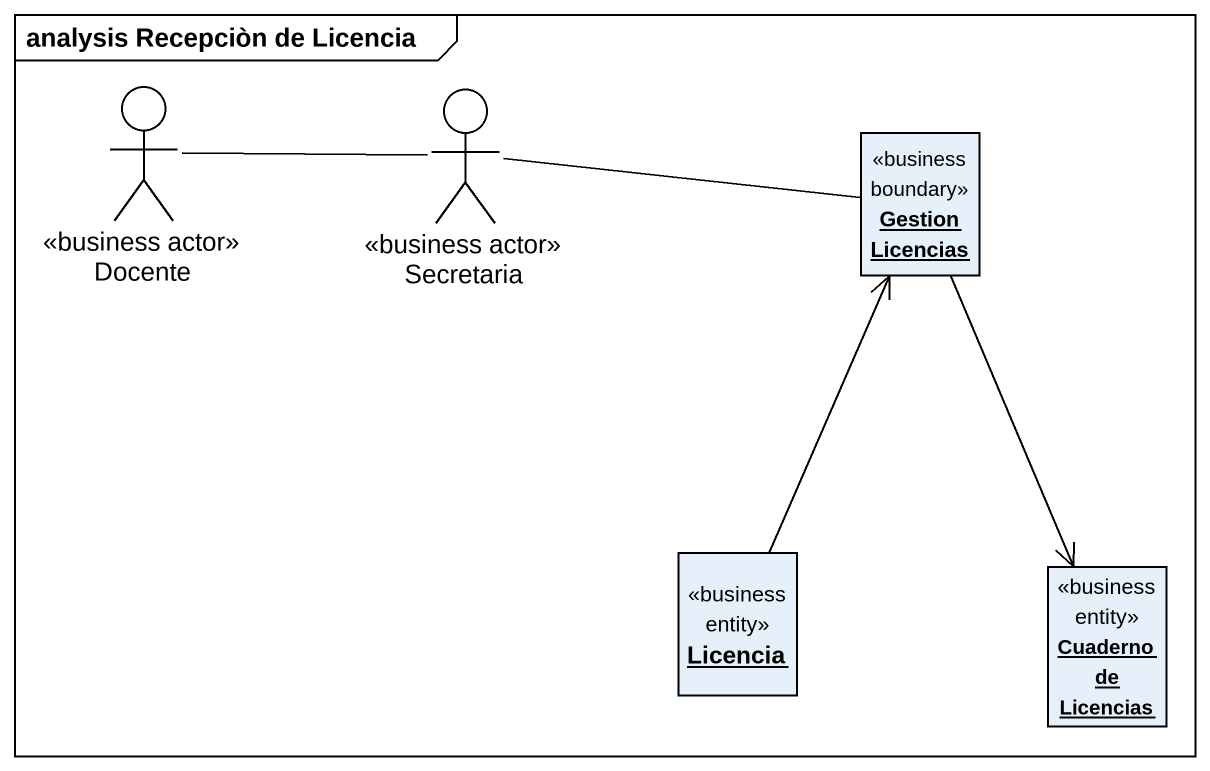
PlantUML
@startuml
mainframe analysis Recepciòn de Licencia
allowmixing
hide circle
hide empty members
actor Docente <<business actor>>
actor Secretaria <<business actor>>
object "Gestion Licencias" as Gestion_Licencias <<business boundary>>
object Licencia <<business entity>>
object "Cuaderno de Licencias" as Cuaderno_de_Licencias <<business entity>>
Docente -right- Secretaria
Gestion_Licencias -left- Secretaria
Gestion_Licencias <-- Licencia
Gestion_Licencias --> Cuaderno_de_Licencias
@enduml
